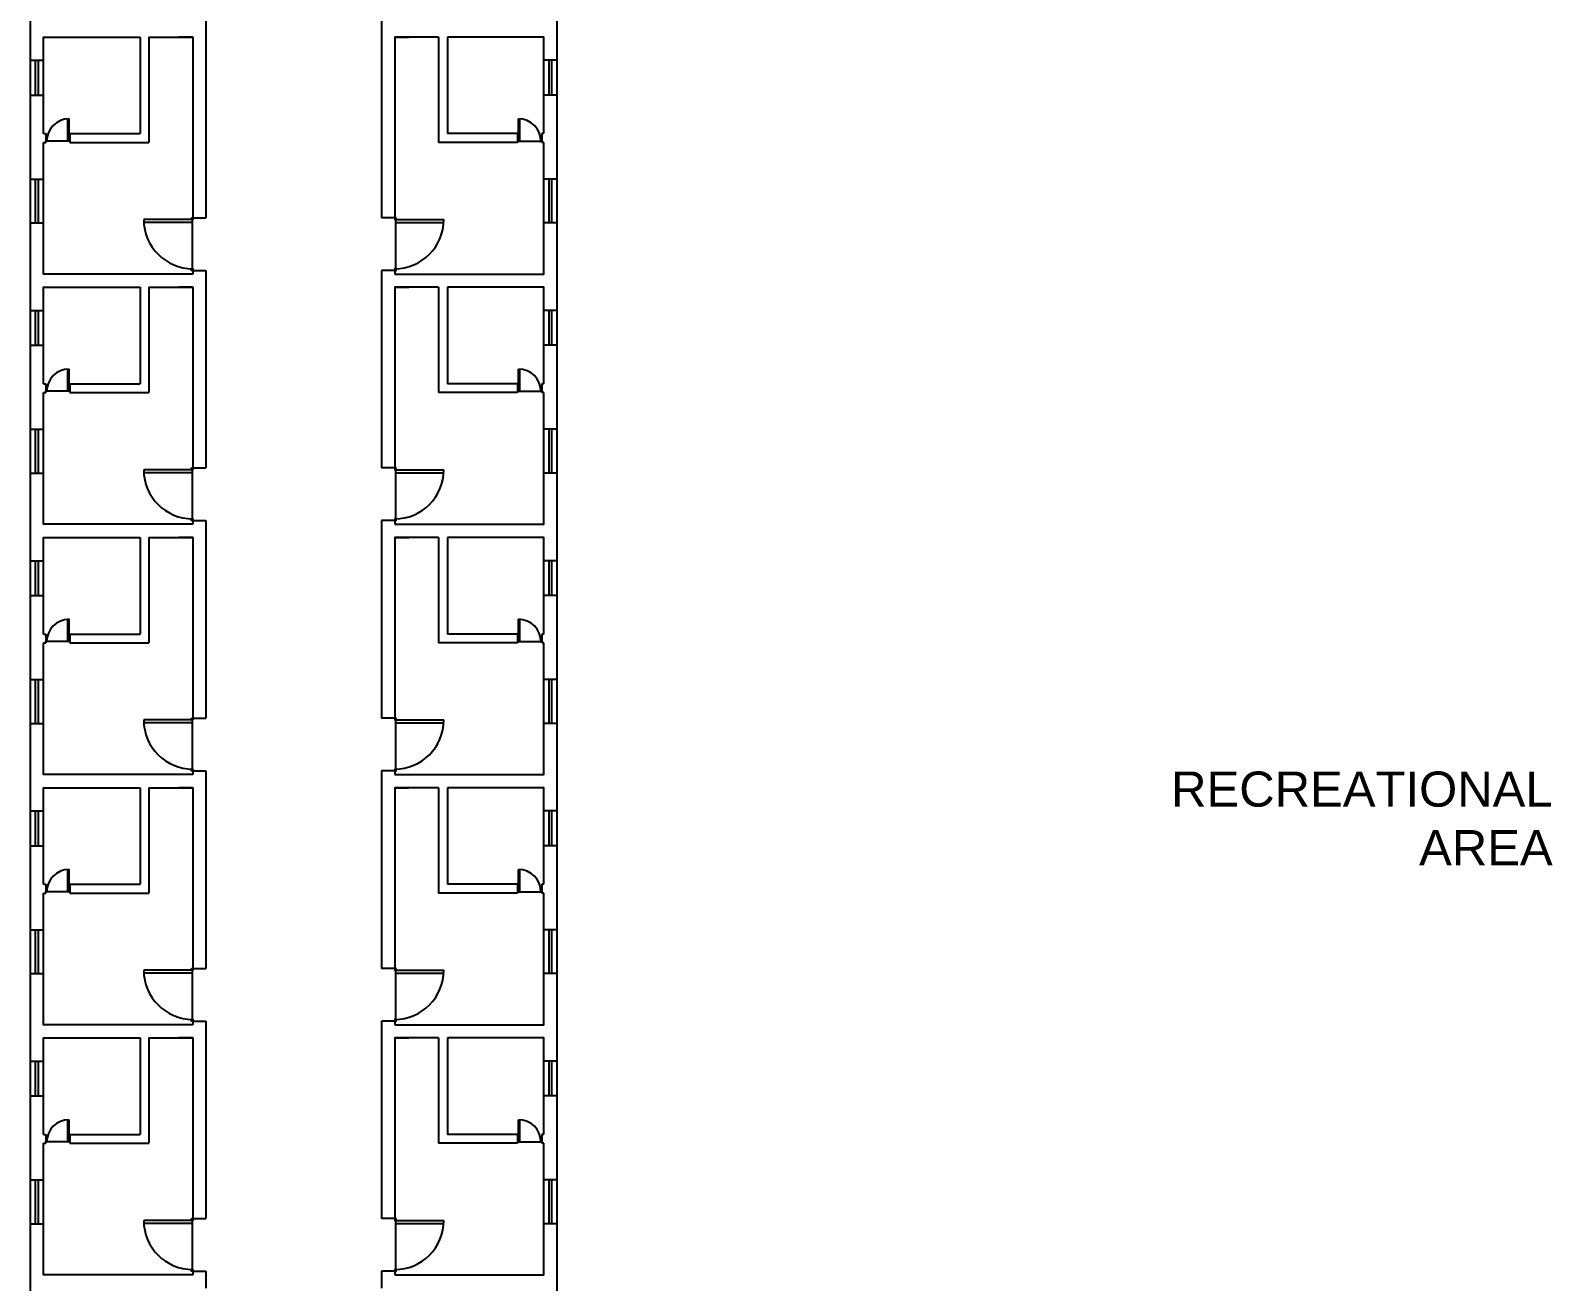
# Model space of a CAD drawing. Header units: inches. Extents: x 2900 to 18472, y 1216 to 4690.
# Drawn here: x 8140 to 9180, y 2832 to 3686 of the extents above; entities that cross this region are included whole.
import ezdxf

# ---------------------------------------------------------------- set-up
doc = ezdxf.new("R2010")
doc.units = ezdxf.units.IN
doc.header["$MEASUREMENT"] = 0
for name, color, linetype in [('Door', 32, 'Continuous'), ('Ventilator', 160, 'Continuous'), ('Windows', 10, 'Continuous')]:
    doc.layers.add(name, color=color, linetype=linetype)
doc.styles.get("Standard").update_dxf_attribs({"font": 'arial.ttf'})

msp = doc.modelspace()

# ---------------------------------------------------------------- linework, layer by layer
for p, q in [((8139.7523, 1570.4378), (8139.7523, 4570.8757)), ((8499.7523, 2032), (8499.7523, 4179.1055)), ((8214.7523, 3682), (8214.7523, 3616)), ((8220.7523, 3682), (8220.7523, 3610)), ((8250.7523, 3682), (8241.2047, 3682)), ((8388.7523, 3682), (8398.2999, 3682)), ((8418.7523, 3682), (8418.7523, 3610)), ((8424.7523, 3682), (8424.7523, 3616)), ((8148.7523, 3616), (8150.2191, 3616)), ((8150.2191, 3616), (8150.2191, 3610)), ((8166.7523, 3616), (8214.7523, 3616)), ((8166.7523, 3616), (8166.7523, 3610)), ((8472.7523, 3616), (8424.7523, 3616)), ((8472.7523, 3616), (8472.7523, 3610)), ((8490.7523, 3616), (8489.2855, 3616)), ((8489.2855, 3616), (8489.2855, 3610)), ((8148.7523, 3610), (8150.2191, 3610)), ((8166.7523, 3610), (8220.7523, 3610)), ((8472.7523, 3610), (8418.7523, 3610)), ((8490.7523, 3610), (8489.2855, 3610)), ((8250.7523, 3558.494), (8259.7523, 3558.494)), ((8388.7523, 3558.494), (8379.7523, 3558.494)), ((8250.7523, 3522.494), (8259.7523, 3522.494)), ((8388.7523, 3522.494), (8379.7523, 3522.494)), ((8214.7523, 3511), (8214.7523, 3445)), ((8220.7523, 3511), (8220.7523, 3439)), ((8250.7523, 3511), (8241.2047, 3511)), ((8388.7523, 3511), (8398.2999, 3511)), ((8418.7523, 3511), (8418.7523, 3439)), ((8424.7523, 3511), (8424.7523, 3445)), ((8148.7523, 3445), (8150.2191, 3445)), ((8150.2191, 3445), (8150.2191, 3439)), ((8166.7523, 3445), (8214.7523, 3445)), ((8166.7523, 3445), (8166.7523, 3439)), ((8472.7523, 3445), (8424.7523, 3445)), ((8472.7523, 3445), (8472.7523, 3439)), ((8490.7523, 3445), (8489.2855, 3445)), ((8489.2855, 3445), (8489.2855, 3439)), ((8148.7523, 3439), (8150.2191, 3439)), ((8166.7523, 3439), (8220.7523, 3439)), ((8472.7523, 3439), (8418.7523, 3439)), ((8490.7523, 3439), (8489.2855, 3439)), ((8250.7523, 3387.494), (8259.7523, 3387.494)), ((8388.7523, 3387.494), (8379.7523, 3387.494)), ((8250.7523, 3351.494), (8259.7523, 3351.494)), ((8388.7523, 3351.494), (8379.7523, 3351.494)), ((8214.7523, 3340), (8214.7523, 3274)), ((8220.7523, 3340), (8220.7523, 3268)), ((8250.7523, 3340), (8241.2047, 3340)), ((8388.7523, 3340), (8398.2999, 3340)), ((8418.7523, 3340), (8418.7523, 3268)), ((8424.7523, 3340), (8424.7523, 3274)), ((8148.7523, 3274), (8150.2191, 3274)), ((8148.7523, 3268), (8150.2191, 3268)), ((8150.2191, 3274), (8150.2191, 3268)), ((8166.7523, 3274), (8214.7523, 3274)), ((8166.7523, 3274), (8166.7523, 3268)), ((8166.7523, 3268), (8220.7523, 3268)), ((8472.7523, 3268), (8418.7523, 3268)), ((8472.7523, 3274), (8424.7523, 3274)), ((8472.7523, 3274), (8472.7523, 3268)), ((8490.7523, 3274), (8489.2855, 3274)), ((8489.2855, 3274), (8489.2855, 3268)), ((8490.7523, 3268), (8489.2855, 3268)), ((8250.7523, 3216.494), (8259.7523, 3216.494)), ((8388.7523, 3216.494), (8379.7523, 3216.494)), ((8250.7523, 3180.494), (8259.7523, 3180.494)), ((8388.7523, 3180.494), (8379.7523, 3180.494)), ((8214.7523, 3169), (8214.7523, 3103)), ((8220.7523, 3169), (8220.7523, 3097)), ((8250.7523, 3169), (8241.2047, 3169)), ((8388.7523, 3169), (8398.2999, 3169)), ((8418.7523, 3169), (8418.7523, 3097)), ((8424.7523, 3169), (8424.7523, 3103)), ((8148.7523, 3103), (8150.2191, 3103)), ((8150.2191, 3103), (8150.2191, 3097)), ((8166.7523, 3103), (8214.7523, 3103)), ((8166.7523, 3103), (8166.7523, 3097)), ((8472.7523, 3103), (8424.7523, 3103)), ((8472.7523, 3103), (8472.7523, 3097)), ((8490.7523, 3103), (8489.2855, 3103)), ((8489.2855, 3103), (8489.2855, 3097)), ((8148.7523, 3097), (8150.2191, 3097)), ((8166.7523, 3097), (8220.7523, 3097)), ((8472.7523, 3097), (8418.7523, 3097)), ((8490.7523, 3097), (8489.2855, 3097)), ((8250.7523, 3045.494), (8259.7523, 3045.494)), ((8388.7523, 3045.494), (8379.7523, 3045.494)), ((8250.7523, 3009.494), (8259.7523, 3009.494)), ((8388.7523, 3009.494), (8379.7523, 3009.494)), ((8214.7523, 2998), (8214.7523, 2932)), ((8220.7523, 2998), (8220.7523, 2926)), ((8250.7523, 2998), (8241.2047, 2998)), ((8388.7523, 2998), (8398.2999, 2998)), ((8418.7523, 2998), (8418.7523, 2926)), ((8424.7523, 2998), (8424.7523, 2932)), ((8148.7523, 2932), (8150.2191, 2932)), ((8148.7523, 2926), (8150.2191, 2926)), ((8150.2191, 2932), (8150.2191, 2926)), ((8166.7523, 2932), (8214.7523, 2932)), ((8166.7523, 2932), (8166.7523, 2926)), ((8166.7523, 2926), (8220.7523, 2926)), ((8472.7523, 2926), (8418.7523, 2926)), ((8472.7523, 2932), (8424.7523, 2932)), ((8472.7523, 2932), (8472.7523, 2926)), ((8490.7523, 2932), (8489.2855, 2932)), ((8489.2855, 2932), (8489.2855, 2926)), ((8490.7523, 2926), (8489.2855, 2926)), ((8250.7523, 2874.494), (8259.7523, 2874.494)), ((8388.7523, 2874.494), (8379.7523, 2874.494)), ((8250.7523, 2838.494), (8259.7523, 2838.494)), ((8388.7523, 2838.494), (8379.7523, 2838.494))]:
    msp.add_line(p, q)
for points in [[(8139.7523, 3682), (8139.7523, 3853)], [(8499.7523, 3682), (8499.7523, 3853)], [(8259.7523, 3693.494), (8259.7523, 3682)], [(8379.7523, 3693.494), (8379.7523, 3682)], [(8139.7523, 3511), (8139.7523, 3682)], [(8148.7523, 3616), (8148.7523, 3682), (8178.7523, 3682)], [(8148.7523, 3682), (8214.7523, 3682)], [(8175.2975, 3682), (8178.7523, 3682)], [(8220.7523, 3682), (8250.7523, 3682)], [(8241.2047, 3682), (8250.7523, 3682), (8250.7523, 3610)], [(8259.7523, 3682), (8259.7523, 3558.494)], [(8379.7523, 3682), (8379.7523, 3558.494)], [(8418.7523, 3682), (8388.7523, 3682)], [(8398.2999, 3682), (8388.7523, 3682), (8388.7523, 3610)], [(8490.7523, 3682), (8424.7523, 3682)], [(8490.7523, 3616), (8490.7523, 3682), (8460.7523, 3682)], [(8464.2071, 3682), (8460.7523, 3682)], [(8499.7523, 3511), (8499.7523, 3682)], [(8250.7523, 3520), (8148.7523, 3520), (8148.7523, 3610)], [(8250.7523, 3610), (8250.7523, 3557.2721)], [(8388.7523, 3520), (8490.7523, 3520), (8490.7523, 3610)], [(8388.7523, 3610), (8388.7523, 3557.2721)], [(8250.7523, 3523.6953), (8250.7523, 3520)], [(8259.7523, 3522.494), (8259.7523, 3511)], [(8379.7523, 3522.494), (8379.7523, 3511)], [(8388.7523, 3523.6953), (8388.7523, 3520)], [(8139.7523, 3340), (8139.7523, 3511)], [(8148.7523, 3445), (8148.7523, 3511), (8178.7523, 3511)], [(8148.7523, 3511), (8214.7523, 3511)], [(8175.2975, 3511), (8178.7523, 3511)], [(8220.7523, 3511), (8250.7523, 3511)], [(8241.2047, 3511), (8250.7523, 3511), (8250.7523, 3439)], [(8259.7523, 3511), (8259.7523, 3387.494)], [(8379.7523, 3511), (8379.7523, 3387.494)], [(8418.7523, 3511), (8388.7523, 3511)], [(8398.2999, 3511), (8388.7523, 3511), (8388.7523, 3439)], [(8490.7523, 3511), (8424.7523, 3511)], [(8490.7523, 3445), (8490.7523, 3511), (8460.7523, 3511)], [(8464.2071, 3511), (8460.7523, 3511)], [(8499.7523, 3340), (8499.7523, 3511)], [(8250.7523, 3349), (8148.7523, 3349), (8148.7523, 3439)], [(8250.7523, 3439), (8250.7523, 3386.2721)], [(8388.7523, 3349), (8490.7523, 3349), (8490.7523, 3439)], [(8388.7523, 3439), (8388.7523, 3386.2721)], [(8250.7523, 3352.6953), (8250.7523, 3349)], [(8259.7523, 3351.494), (8259.7523, 3340)], [(8379.7523, 3351.494), (8379.7523, 3340)], [(8388.7523, 3352.6953), (8388.7523, 3349)], [(8139.7523, 3169), (8139.7523, 3340)], [(8148.7523, 3274), (8148.7523, 3340), (8178.7523, 3340)], [(8148.7523, 3340), (8214.7523, 3340)], [(8175.2975, 3340), (8178.7523, 3340)], [(8220.7523, 3340), (8250.7523, 3340)], [(8241.2047, 3340), (8250.7523, 3340), (8250.7523, 3268)], [(8259.7523, 3340), (8259.7523, 3216.494)], [(8379.7523, 3340), (8379.7523, 3216.494)], [(8418.7523, 3340), (8388.7523, 3340)], [(8398.2999, 3340), (8388.7523, 3340), (8388.7523, 3268)], [(8490.7523, 3340), (8424.7523, 3340)], [(8490.7523, 3274), (8490.7523, 3340), (8460.7523, 3340)], [(8464.2071, 3340), (8460.7523, 3340)], [(8499.7523, 3169), (8499.7523, 3340)], [(8250.7523, 3178), (8148.7523, 3178), (8148.7523, 3268)], [(8250.7523, 3268), (8250.7523, 3215.2721)], [(8388.7523, 3178), (8490.7523, 3178), (8490.7523, 3268)], [(8388.7523, 3268), (8388.7523, 3215.2721)], [(8250.7523, 3181.6953), (8250.7523, 3178)], [(8259.7523, 3180.494), (8259.7523, 3169)], [(8379.7523, 3180.494), (8379.7523, 3169)], [(8388.7523, 3181.6953), (8388.7523, 3178)], [(8139.7523, 2998), (8139.7523, 3169)], [(8148.7523, 3103), (8148.7523, 3169), (8178.7523, 3169)], [(8148.7523, 3169), (8214.7523, 3169)], [(8175.2975, 3169), (8178.7523, 3169)], [(8220.7523, 3169), (8250.7523, 3169)], [(8241.2047, 3169), (8250.7523, 3169), (8250.7523, 3097)], [(8259.7523, 3169), (8259.7523, 3045.494)], [(8379.7523, 3169), (8379.7523, 3045.494)], [(8418.7523, 3169), (8388.7523, 3169)], [(8398.2999, 3169), (8388.7523, 3169), (8388.7523, 3097)], [(8490.7523, 3169), (8424.7523, 3169)], [(8490.7523, 3103), (8490.7523, 3169), (8460.7523, 3169)], [(8464.2071, 3169), (8460.7523, 3169)], [(8499.7523, 2998), (8499.7523, 3169)], [(8250.7523, 3007), (8148.7523, 3007), (8148.7523, 3097)], [(8250.7523, 3097), (8250.7523, 3044.2721)], [(8388.7523, 3007), (8490.7523, 3007), (8490.7523, 3097)], [(8388.7523, 3097), (8388.7523, 3044.2721)], [(8250.7523, 3010.6953), (8250.7523, 3007)], [(8259.7523, 3009.494), (8259.7523, 2998)], [(8379.7523, 3009.494), (8379.7523, 2998)], [(8388.7523, 3010.6953), (8388.7523, 3007)], [(8139.7523, 2827), (8139.7523, 2998)], [(8148.7523, 2932), (8148.7523, 2998), (8178.7523, 2998)], [(8148.7523, 2998), (8214.7523, 2998)], [(8175.2975, 2998), (8178.7523, 2998)], [(8220.7523, 2998), (8250.7523, 2998)], [(8241.2047, 2998), (8250.7523, 2998), (8250.7523, 2926)], [(8259.7523, 2998), (8259.7523, 2874.494)], [(8379.7523, 2998), (8379.7523, 2874.494)], [(8418.7523, 2998), (8388.7523, 2998)], [(8398.2999, 2998), (8388.7523, 2998), (8388.7523, 2926)], [(8490.7523, 2998), (8424.7523, 2998)], [(8490.7523, 2932), (8490.7523, 2998), (8460.7523, 2998)], [(8464.2071, 2998), (8460.7523, 2998)], [(8499.7523, 2827), (8499.7523, 2998)], [(8250.7523, 2836), (8148.7523, 2836), (8148.7523, 2926)], [(8250.7523, 2926), (8250.7523, 2873.2721)], [(8388.7523, 2836), (8490.7523, 2836), (8490.7523, 2926)], [(8388.7523, 2926), (8388.7523, 2873.2721)], [(8250.7523, 2839.6953), (8250.7523, 2836)], [(8259.7523, 2838.494), (8259.7523, 2827)], [(8379.7523, 2838.494), (8379.7523, 2827)], [(8388.7523, 2839.6953), (8388.7523, 2836)]]:
    msp.add_lwpolyline(points)
at = {"layer": 'Door'}
for p, q in [((8165.2726, 3610.9093), (8165.2726, 3626.0975)), ((8166.1911, 3610.9093), (8166.1911, 3626.0975)), ((8473.3135, 3610.9093), (8473.3135, 3626.0975)), ((8474.232, 3610.9093), (8474.232, 3626.0975)), ((8166.1911, 3610.9093), (8150.7803, 3610.9093)), ((8473.3135, 3610.9093), (8488.7243, 3610.9093)), ((8250.247, 3557.2721), (8217.1756, 3557.2721)), ((8250.247, 3555.2721), (8217.1756, 3555.2721)), ((8250.247, 3557.2721), (8250.247, 3523.716)), ((8389.2576, 3557.2721), (8422.3291, 3557.2721)), ((8389.2576, 3557.2721), (8389.2576, 3523.716)), ((8389.2576, 3555.2721), (8422.3291, 3555.2721)), ((8165.2726, 3439.9093), (8165.2726, 3455.0975)), ((8166.1911, 3439.9093), (8166.1911, 3455.0975)), ((8473.3135, 3439.9093), (8473.3135, 3455.0975)), ((8474.232, 3439.9093), (8474.232, 3455.0975)), ((8166.1911, 3439.9093), (8150.7803, 3439.9093)), ((8473.3135, 3439.9093), (8488.7243, 3439.9093)), ((8250.247, 3386.2721), (8217.1756, 3386.2721)), ((8250.247, 3384.2721), (8217.1756, 3384.2721)), ((8250.247, 3386.2721), (8250.247, 3352.716)), ((8389.2576, 3386.2721), (8422.3291, 3386.2721)), ((8389.2576, 3386.2721), (8389.2576, 3352.716)), ((8389.2576, 3384.2721), (8422.3291, 3384.2721)), ((8165.2726, 3268.9093), (8165.2726, 3284.0975)), ((8166.1911, 3268.9093), (8166.1911, 3284.0975)), ((8473.3135, 3268.9093), (8473.3135, 3284.0975)), ((8474.232, 3268.9093), (8474.232, 3284.0975)), ((8166.1911, 3268.9093), (8150.7803, 3268.9093)), ((8473.3135, 3268.9093), (8488.7243, 3268.9093)), ((8250.247, 3215.2721), (8217.1756, 3215.2721)), ((8250.247, 3215.2721), (8250.247, 3181.716)), ((8389.2576, 3215.2721), (8422.3291, 3215.2721)), ((8389.2576, 3215.2721), (8389.2576, 3181.716)), ((8250.247, 3213.2721), (8217.1756, 3213.2721)), ((8389.2576, 3213.2721), (8422.3291, 3213.2721)), ((8165.2726, 3097.9093), (8165.2726, 3113.0975)), ((8166.1911, 3097.9093), (8166.1911, 3113.0975)), ((8473.3135, 3097.9093), (8473.3135, 3113.0975)), ((8474.232, 3097.9093), (8474.232, 3113.0975)), ((8166.1911, 3097.9093), (8150.7803, 3097.9093)), ((8473.3135, 3097.9093), (8488.7243, 3097.9093)), ((8250.247, 3044.2721), (8217.1756, 3044.2721)), ((8250.247, 3042.2721), (8217.1756, 3042.2721)), ((8250.247, 3044.2721), (8250.247, 3010.716)), ((8389.2576, 3044.2721), (8422.3291, 3044.2721)), ((8389.2576, 3044.2721), (8389.2576, 3010.716)), ((8389.2576, 3042.2721), (8422.3291, 3042.2721)), ((8165.2726, 2926.9093), (8165.2726, 2942.0975)), ((8166.1911, 2926.9093), (8166.1911, 2942.0975)), ((8473.3135, 2926.9093), (8473.3135, 2942.0975)), ((8474.232, 2926.9093), (8474.232, 2942.0975)), ((8166.1911, 2926.9093), (8150.7803, 2926.9093)), ((8473.3135, 2926.9093), (8488.7243, 2926.9093)), ((8250.247, 2873.2721), (8217.1756, 2873.2721)), ((8250.247, 2873.2721), (8250.247, 2839.716)), ((8389.2576, 2873.2721), (8422.3291, 2873.2721)), ((8389.2576, 2873.2721), (8389.2576, 2839.716)), ((8250.247, 2871.2721), (8217.1756, 2871.2721)), ((8389.2576, 2871.2721), (8422.3291, 2871.2721))]:
    msp.add_line(p, q, dxfattribs=at)
for points in [[(8150.7803, 3611.1413), (8150.7803, 3610.6772), (8150.2191, 3610.6772), (8150.2191, 3611.1413)], [(8166.7523, 3611.1413), (8166.7523, 3610.6772), (8166.1911, 3610.6772), (8166.1911, 3611.1413)], [(8472.7523, 3611.1413), (8472.7523, 3610.6772), (8473.3135, 3610.6772), (8473.3135, 3611.1413)], [(8488.7243, 3611.1413), (8488.7243, 3610.6772), (8489.2855, 3610.6772), (8489.2855, 3611.1413)], [(8249.7417, 3558.494), (8250.7523, 3558.494), (8250.7523, 3557.2721), (8249.7417, 3557.2721)], [(8389.7629, 3558.494), (8388.7523, 3558.494), (8388.7523, 3557.2721), (8389.7629, 3557.2721)], [(8249.7417, 3523.716), (8250.7523, 3523.716), (8250.7523, 3522.494), (8249.7417, 3522.494)], [(8389.7629, 3523.716), (8388.7523, 3523.716), (8388.7523, 3522.494), (8389.7629, 3522.494)], [(8150.7803, 3440.1413), (8150.7803, 3439.6772), (8150.2191, 3439.6772), (8150.2191, 3440.1413)], [(8166.7523, 3440.1413), (8166.7523, 3439.6772), (8166.1911, 3439.6772), (8166.1911, 3440.1413)], [(8472.7523, 3440.1413), (8472.7523, 3439.6772), (8473.3135, 3439.6772), (8473.3135, 3440.1413)], [(8488.7243, 3440.1413), (8488.7243, 3439.6772), (8489.2855, 3439.6772), (8489.2855, 3440.1413)], [(8249.7417, 3387.494), (8250.7523, 3387.494), (8250.7523, 3386.2721), (8249.7417, 3386.2721)], [(8389.7629, 3387.494), (8388.7523, 3387.494), (8388.7523, 3386.2721), (8389.7629, 3386.2721)], [(8249.7417, 3352.716), (8250.7523, 3352.716), (8250.7523, 3351.494), (8249.7417, 3351.494)], [(8389.7629, 3352.716), (8388.7523, 3352.716), (8388.7523, 3351.494), (8389.7629, 3351.494)], [(8150.7803, 3269.1413), (8150.7803, 3268.6772), (8150.2191, 3268.6772), (8150.2191, 3269.1413)], [(8166.7523, 3269.1413), (8166.7523, 3268.6772), (8166.1911, 3268.6772), (8166.1911, 3269.1413)], [(8472.7523, 3269.1413), (8472.7523, 3268.6772), (8473.3135, 3268.6772), (8473.3135, 3269.1413)], [(8488.7243, 3269.1413), (8488.7243, 3268.6772), (8489.2855, 3268.6772), (8489.2855, 3269.1413)], [(8249.7417, 3216.494), (8250.7523, 3216.494), (8250.7523, 3215.2721), (8249.7417, 3215.2721)], [(8389.7629, 3216.494), (8388.7523, 3216.494), (8388.7523, 3215.2721), (8389.7629, 3215.2721)], [(8249.7417, 3181.716), (8250.7523, 3181.716), (8250.7523, 3180.494), (8249.7417, 3180.494)], [(8389.7629, 3181.716), (8388.7523, 3181.716), (8388.7523, 3180.494), (8389.7629, 3180.494)], [(8150.7803, 3098.1413), (8150.7803, 3097.6772), (8150.2191, 3097.6772), (8150.2191, 3098.1413)], [(8166.7523, 3098.1413), (8166.7523, 3097.6772), (8166.1911, 3097.6772), (8166.1911, 3098.1413)], [(8472.7523, 3098.1413), (8472.7523, 3097.6772), (8473.3135, 3097.6772), (8473.3135, 3098.1413)], [(8488.7243, 3098.1413), (8488.7243, 3097.6772), (8489.2855, 3097.6772), (8489.2855, 3098.1413)], [(8249.7417, 3045.494), (8250.7523, 3045.494), (8250.7523, 3044.2721), (8249.7417, 3044.2721)], [(8389.7629, 3045.494), (8388.7523, 3045.494), (8388.7523, 3044.2721), (8389.7629, 3044.2721)], [(8249.7417, 3010.716), (8250.7523, 3010.716), (8250.7523, 3009.494), (8249.7417, 3009.494)], [(8389.7629, 3010.716), (8388.7523, 3010.716), (8388.7523, 3009.494), (8389.7629, 3009.494)], [(8150.7803, 2927.1413), (8150.7803, 2926.6772), (8150.2191, 2926.6772), (8150.2191, 2927.1413)], [(8166.7523, 2927.1413), (8166.7523, 2926.6772), (8166.1911, 2926.6772), (8166.1911, 2927.1413)], [(8472.7523, 2927.1413), (8472.7523, 2926.6772), (8473.3135, 2926.6772), (8473.3135, 2927.1413)], [(8488.7243, 2927.1413), (8488.7243, 2926.6772), (8489.2855, 2926.6772), (8489.2855, 2927.1413)], [(8249.7417, 2874.494), (8250.7523, 2874.494), (8250.7523, 2873.2721), (8249.7417, 2873.2721)], [(8389.7629, 2874.494), (8388.7523, 2874.494), (8388.7523, 2873.2721), (8389.7629, 2873.2721)], [(8249.7417, 2839.716), (8250.7523, 2839.716), (8250.7523, 2838.494), (8249.7417, 2838.494)], [(8389.7629, 2839.716), (8388.7523, 2839.716), (8388.7523, 2838.494), (8389.7629, 2838.494)]]:
    msp.add_lwpolyline(points, close=True, dxfattribs=at)
for centre, radius, start, end in [((8166.1911, 3610.6772), 15.4203, 90, 180), ((8473.3135, 3610.6772), 15.4203, 0, 90), ((8250.7523, 3557.2721), 33.5767, 180, 270), ((8388.7523, 3557.2721), 33.5767, 270, 0), ((8166.1911, 3439.6772), 15.4203, 90, 180), ((8473.3135, 3439.6772), 15.4203, 0, 90), ((8250.7523, 3386.2721), 33.5767, 180, 270), ((8388.7523, 3386.2721), 33.5767, 270, 0), ((8166.1911, 3268.6772), 15.4203, 90, 180), ((8473.3135, 3268.6772), 15.4203, 0, 90), ((8250.7523, 3215.2721), 33.5767, 180, 270), ((8388.7523, 3215.2721), 33.5767, 270, 0), ((8166.1911, 3097.6772), 15.4203, 90, 180), ((8473.3135, 3097.6772), 15.4203, 0, 90), ((8250.7523, 3044.2721), 33.5767, 180, 270), ((8388.7523, 3044.2721), 33.5767, 270, 0), ((8166.1911, 2926.6772), 15.4203, 90, 180), ((8473.3135, 2926.6772), 15.4203, 0, 90), ((8250.7523, 2873.2721), 33.5767, 180, 270), ((8388.7523, 2873.2721), 33.5767, 270, 0)]:
    msp.add_arc(centre, radius, start, end, dxfattribs=at)
at = {"layer": 'Ventilator'}
for p, q in [((8139.7523, 3584.9619), (8148.7523, 3584.9619)), ((8139.7523, 3554.9619), (8139.7523, 3584.9619)), ((8143.2523, 3554.9619), (8143.2523, 3584.9619)), ((8145.2523, 3554.9619), (8145.2523, 3584.9619)), ((8148.7523, 3554.9619), (8148.7523, 3584.9619)), ((8499.7523, 3584.9619), (8490.7523, 3584.9619)), ((8490.7523, 3554.9619), (8490.7523, 3584.9619)), ((8494.2523, 3554.9619), (8494.2523, 3584.9619)), ((8496.2523, 3554.9619), (8496.2523, 3584.9619)), ((8499.7523, 3554.9619), (8499.7523, 3584.9619)), ((8139.7523, 3554.9619), (8148.7523, 3554.9619)), ((8499.7523, 3554.9619), (8490.7523, 3554.9619)), ((8139.7523, 3413.9619), (8148.7523, 3413.9619)), ((8139.7523, 3383.9619), (8139.7523, 3413.9619)), ((8143.2523, 3383.9619), (8143.2523, 3413.9619)), ((8145.2523, 3383.9619), (8145.2523, 3413.9619)), ((8148.7523, 3383.9619), (8148.7523, 3413.9619)), ((8499.7523, 3413.9619), (8490.7523, 3413.9619)), ((8490.7523, 3383.9619), (8490.7523, 3413.9619)), ((8494.2523, 3383.9619), (8494.2523, 3413.9619)), ((8496.2523, 3383.9619), (8496.2523, 3413.9619)), ((8499.7523, 3383.9619), (8499.7523, 3413.9619)), ((8139.7523, 3383.9619), (8148.7523, 3383.9619)), ((8499.7523, 3383.9619), (8490.7523, 3383.9619)), ((8139.7523, 3242.9619), (8148.7523, 3242.9619)), ((8139.7523, 3212.9619), (8139.7523, 3242.9619)), ((8143.2523, 3212.9619), (8143.2523, 3242.9619)), ((8145.2523, 3212.9619), (8145.2523, 3242.9619)), ((8148.7523, 3212.9619), (8148.7523, 3242.9619)), ((8499.7523, 3242.9619), (8490.7523, 3242.9619)), ((8490.7523, 3212.9619), (8490.7523, 3242.9619)), ((8494.2523, 3212.9619), (8494.2523, 3242.9619)), ((8496.2523, 3212.9619), (8496.2523, 3242.9619)), ((8499.7523, 3212.9619), (8499.7523, 3242.9619)), ((8139.7523, 3212.9619), (8148.7523, 3212.9619)), ((8499.7523, 3212.9619), (8490.7523, 3212.9619)), ((8139.7523, 3071.9619), (8148.7523, 3071.9619)), ((8139.7523, 3041.9619), (8139.7523, 3071.9619)), ((8143.2523, 3041.9619), (8143.2523, 3071.9619)), ((8145.2523, 3041.9619), (8145.2523, 3071.9619)), ((8148.7523, 3041.9619), (8148.7523, 3071.9619)), ((8499.7523, 3071.9619), (8490.7523, 3071.9619)), ((8490.7523, 3041.9619), (8490.7523, 3071.9619)), ((8494.2523, 3041.9619), (8494.2523, 3071.9619)), ((8496.2523, 3041.9619), (8496.2523, 3071.9619)), ((8499.7523, 3041.9619), (8499.7523, 3071.9619)), ((8139.7523, 3041.9619), (8148.7523, 3041.9619)), ((8499.7523, 3041.9619), (8490.7523, 3041.9619)), ((8139.7523, 2900.9619), (8148.7523, 2900.9619)), ((8139.7523, 2870.9619), (8139.7523, 2900.9619)), ((8143.2523, 2870.9619), (8143.2523, 2900.9619)), ((8145.2523, 2870.9619), (8145.2523, 2900.9619)), ((8148.7523, 2870.9619), (8148.7523, 2900.9619)), ((8499.7523, 2900.9619), (8490.7523, 2900.9619)), ((8490.7523, 2870.9619), (8490.7523, 2900.9619)), ((8494.2523, 2870.9619), (8494.2523, 2900.9619)), ((8496.2523, 2870.9619), (8496.2523, 2900.9619)), ((8499.7523, 2870.9619), (8499.7523, 2900.9619)), ((8139.7523, 2870.9619), (8148.7523, 2870.9619)), ((8499.7523, 2870.9619), (8490.7523, 2870.9619))]:
    msp.add_line(p, q, dxfattribs=at)
at = {"layer": 'Windows'}
for p, q in [((8139.7523, 3666.1055), (8148.7523, 3666.1055)), ((8139.7523, 3642.3122), (8139.7523, 3666.1055)), ((8143.2523, 3642.3122), (8143.2523, 3666.1055)), ((8145.2523, 3642.3122), (8145.2523, 3666.1055)), ((8148.7523, 3642.3122), (8148.7523, 3666.1055)), ((8499.7523, 3666.1055), (8490.7523, 3666.1055)), ((8490.7523, 3642.3122), (8490.7523, 3666.1055)), ((8494.2523, 3642.3122), (8494.2523, 3666.1055)), ((8496.2523, 3642.3122), (8496.2523, 3666.1055)), ((8499.7523, 3642.3122), (8499.7523, 3666.1055)), ((8139.7523, 3642.3122), (8148.7523, 3642.3122)), ((8499.7523, 3642.3122), (8490.7523, 3642.3122)), ((8139.7523, 3495.1055), (8148.7523, 3495.1055)), ((8139.7523, 3471.3122), (8139.7523, 3495.1055)), ((8143.2523, 3471.3122), (8143.2523, 3495.1055)), ((8145.2523, 3471.3122), (8145.2523, 3495.1055)), ((8148.7523, 3471.3122), (8148.7523, 3495.1055)), ((8499.7523, 3495.1055), (8490.7523, 3495.1055)), ((8490.7523, 3471.3122), (8490.7523, 3495.1055)), ((8494.2523, 3471.3122), (8494.2523, 3495.1055)), ((8496.2523, 3471.3122), (8496.2523, 3495.1055)), ((8499.7523, 3471.3122), (8499.7523, 3495.1055)), ((8139.7523, 3471.3122), (8148.7523, 3471.3122)), ((8499.7523, 3471.3122), (8490.7523, 3471.3122)), ((8139.7523, 3324.1055), (8148.7523, 3324.1055)), ((8139.7523, 3300.3122), (8139.7523, 3324.1055)), ((8143.2523, 3300.3122), (8143.2523, 3324.1055)), ((8145.2523, 3300.3122), (8145.2523, 3324.1055)), ((8148.7523, 3300.3122), (8148.7523, 3324.1055)), ((8499.7523, 3324.1055), (8490.7523, 3324.1055)), ((8490.7523, 3300.3122), (8490.7523, 3324.1055)), ((8494.2523, 3300.3122), (8494.2523, 3324.1055)), ((8496.2523, 3300.3122), (8496.2523, 3324.1055)), ((8499.7523, 3300.3122), (8499.7523, 3324.1055)), ((8139.7523, 3300.3122), (8148.7523, 3300.3122)), ((8499.7523, 3300.3122), (8490.7523, 3300.3122)), ((8139.7523, 3153.1055), (8148.7523, 3153.1055)), ((8139.7523, 3129.3122), (8139.7523, 3153.1055)), ((8143.2523, 3129.3122), (8143.2523, 3153.1055)), ((8145.2523, 3129.3122), (8145.2523, 3153.1055)), ((8148.7523, 3129.3122), (8148.7523, 3153.1055)), ((8499.7523, 3153.1055), (8490.7523, 3153.1055)), ((8490.7523, 3129.3122), (8490.7523, 3153.1055)), ((8494.2523, 3129.3122), (8494.2523, 3153.1055)), ((8496.2523, 3129.3122), (8496.2523, 3153.1055)), ((8499.7523, 3129.3122), (8499.7523, 3153.1055)), ((8139.7523, 3129.3122), (8148.7523, 3129.3122)), ((8499.7523, 3129.3122), (8490.7523, 3129.3122)), ((8139.7523, 2982.1055), (8148.7523, 2982.1055)), ((8139.7523, 2958.3122), (8139.7523, 2982.1055)), ((8143.2523, 2958.3122), (8143.2523, 2982.1055)), ((8145.2523, 2958.3122), (8145.2523, 2982.1055)), ((8148.7523, 2958.3122), (8148.7523, 2982.1055)), ((8499.7523, 2982.1055), (8490.7523, 2982.1055)), ((8490.7523, 2958.3122), (8490.7523, 2982.1055)), ((8494.2523, 2958.3122), (8494.2523, 2982.1055)), ((8496.2523, 2958.3122), (8496.2523, 2982.1055)), ((8499.7523, 2958.3122), (8499.7523, 2982.1055)), ((8139.7523, 2958.3122), (8148.7523, 2958.3122)), ((8499.7523, 2958.3122), (8490.7523, 2958.3122))]:
    msp.add_line(p, q, dxfattribs=at)

# ---------------------------------------------------------------- texts
at = {"insert": (9180.2839, 3180.0498), "char_height": 24, "attachment_point": 3}
msp.add_mtext_dynamic_manual_height_columns('RECREATIONAL AREA', width=117.950948, gutter_width=1, heights=[0], dxfattribs=at)

doc.saveas('drawing.dxf')
